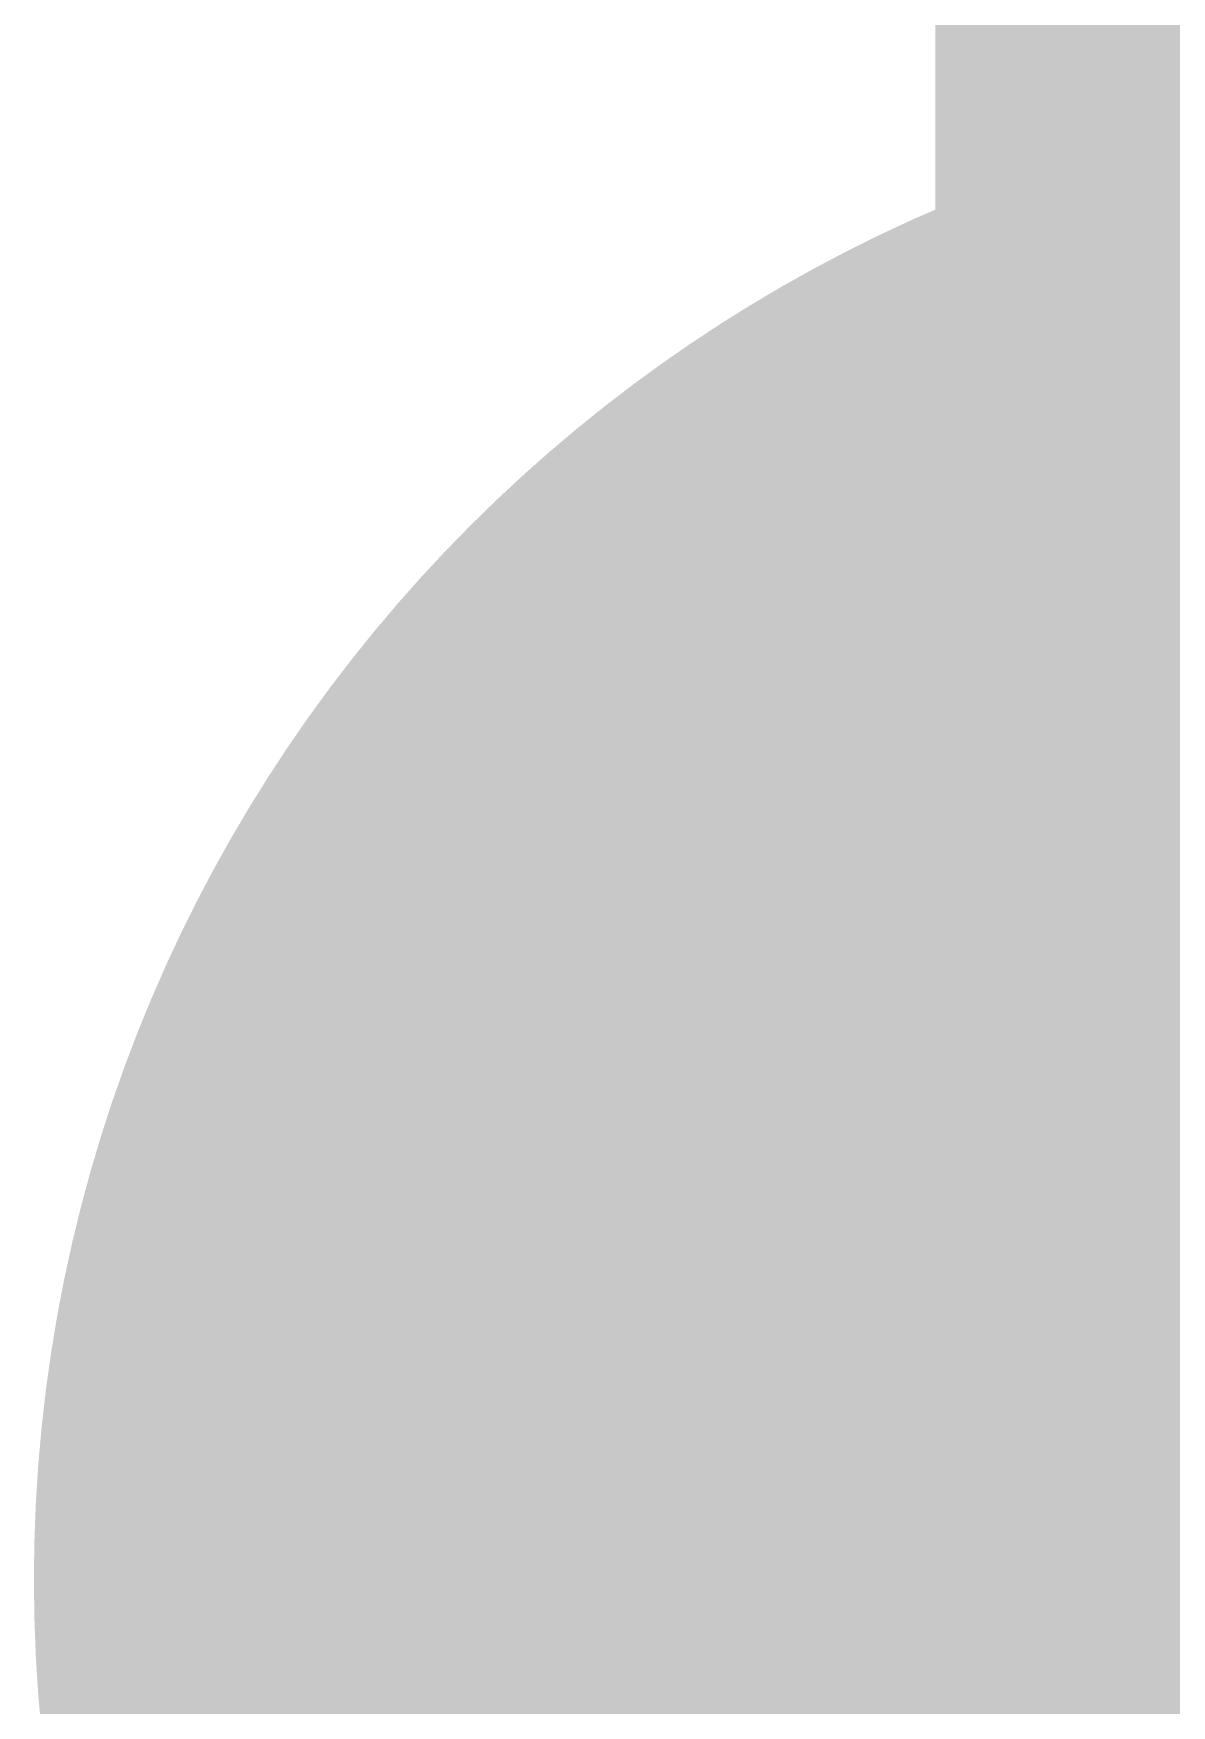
# Model space of a CAD drawing. Header units: inches. Extents: x 22 to 371, y 55 to 284.
# Drawn here: x 52.4687 to 52.7752, y 177.2501 to 177.7003 of the extents above; entities that cross this region are included whole.
import ezdxf

# ---------------------------------------------------------------- set-up
doc = ezdxf.new("R2010")
doc.units = ezdxf.units.IN
for name, color, linetype in [('Bottom Layer', 5, 'Continuous'), ('Bottom Solder', 6, 'Continuous'), ('Drill Drawing', 1, 'Continuous'), ('Layer 1', 16, 'Continuous'), ('Layer 2', 76, 'Continuous'), ('Top Layer', 1, 'Continuous'), ('Top Solder', 216, 'Continuous'), ('Via Holes', 16, 'Continuous')]:
    doc.layers.add(name, color=color, linetype=linetype)

# ---------------------------------------------------------------- blocks, each defined once
blk = doc.blocks.new('SOT_23_367')
at = {"layer": 'Top Solder'}
blk.add_hatch(color=216, dxfattribs=at).paths.add_polyline_path([(0.43838, -0.4384), (1.46158, -0.4384), (1.46158, -1.5616), (0.43838, -1.5616)])

msp = doc.modelspace()

# ---------------------------------------------------------------- hatches: boundary and pattern name
at = {"layer": 'Bottom Layer'}
h = msp.add_hatch(color=5, dxfattribs=at)
edge = h.paths.add_edge_path()
edge.add_arc((52.87047, 177.28392), 0.3, 0, 360)
at = {"layer": 'Bottom Solder'}
h = msp.add_hatch(color=6, dxfattribs=at)
edge = h.paths.add_edge_path()
edge.add_arc((52.87047, 177.28392), 0.4016, 0, 360)
at = {"layer": 'Layer 1'}
h = msp.add_hatch(color=16, dxfattribs=at)
edge = h.paths.add_edge_path()
edge.add_arc((52.87047, 177.28392), 0.3, 0, 360)
at = {"layer": 'Layer 2'}
h = msp.add_hatch(color=76, dxfattribs=at)
edge = h.paths.add_edge_path()
edge.add_arc((52.87047, 177.28392), 0.3, 0, 360)
at = {"layer": 'Top Layer'}
h = msp.add_hatch(color=1, dxfattribs=at)
edge = h.paths.add_edge_path()
edge.add_arc((52.87047, 177.28392), 0.3, 0, 360)
at = {"layer": 'Top Solder'}
h = msp.add_hatch(color=216, dxfattribs=at)
edge = h.paths.add_edge_path()
edge.add_arc((52.87047, 177.28392), 0.4016, 0, 360)
at = {"layer": 'Via Holes'}
h = msp.add_hatch(color=7, dxfattribs=at)
edge = h.paths.add_edge_path()
edge.add_arc((52.87047, 177.28392), 0.15, 0, 360)

# ---------------------------------------------------------------- linework, layer by layer
at = {"layer": 'Drill Drawing'}
for points in [[(52.61647, 177.53792, 0.0508, 0.0508, 0), (52.87047, 177.41092, 0.0508, 0.0508, 0)], [(52.61647, 177.53792, 0.0508, 0.0508, 0), (52.74347, 177.28392, 0.0508, 0.0508, 0)], [(52.61647, 177.02992, 0.0508, 0.0508, 0), (52.74347, 177.28392, 0.0508, 0.0508, 0)]]:
    msp.add_lwpolyline(points, format="xyseb", dxfattribs=at)
for points in [[(52.60377, 177.53792, 0.0254, 0.0254, 1), (52.62917, 177.53792, 0.0254, 0.0254, 1)], [(52.60377, 177.53792, 0.0254, 0.0254, 1), (52.62917, 177.53792, 0.0254, 0.0254, 1)], [(52.73077, 177.28392, 0.0254, 0.0254, 1), (52.75617, 177.28392, 0.0254, 0.0254, 1)], [(52.73077, 177.28392, 0.0254, 0.0254, 1), (52.75617, 177.28392, 0.0254, 0.0254, 1)]]:
    msp.add_lwpolyline(points, format="xyseb", close=True, dxfattribs=at)

# ---------------------------------------------------------------- block references
at = {"rotation": 90}
msp.add_blockref('SOT_23_367', (52.2732, 176.8602), dxfattribs=at)

doc.saveas('drawing.dxf')
